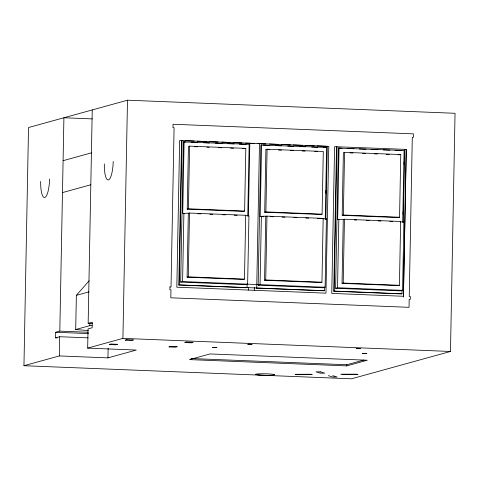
<?xml version="1.0" encoding="UTF-8"?>
<svg xmlns="http://www.w3.org/2000/svg" width="479" height="479" viewBox="0 0 479 479"><rect width="100%" height="100%" fill="white"/><g stroke="black" fill="none" stroke-linecap="round" stroke-linejoin="round"><path stroke-width="0.72" d="M23.95 365.711L28.524 127.534L127.492 100.201L455.05 113.289L450.476 351.466L351.508 378.799L23.95 365.711L59.336 355.939L107.949 357.879L136.287 350.053L87.675 348.113L88.046 328.899L92.16 327.762L92.261 322.169L88.154 323.307L92.249 109.936M57.091 337.917L55.594 337.857L55.702 332.264L59.815 331.133L88.232 332.264M59.336 355.939L59.707 336.725L88.124 337.857M59.815 331.133L63.911 117.762L92.327 118.9M88.292 330.552L75.7 329.54L76.359 295.351L89.16 280.766M75.7 329.54L89.795 325.642L89.836 323.415M107.949 357.879L108.128 348.275M87.675 348.113L122.917 338.378L127.492 100.201M247.122 283.873L247.05 287.592L246.607 287.717L178.805 285.005L181.577 140.563L327.295 146.245L325.894 219.214M178.805 285.005L179.248 284.885L182.02 140.443M245.266 215.64L248.948 215.789L247.631 284.161L245.727 284.688L180.679 282.089L183.373 141.922L249.152 144.317L247.769 216.113M184.11 141.718L182.727 213.514L189.498 213.041L245.703 215.287L244.476 279.101L243.302 279.431L187.097 277.185L188.325 213.365M180.679 282.089L182.589 281.562L183.906 213.191M187.235 209.131L188.439 146.454L189.612 146.131L245.817 148.376L244.613 211.053L243.44 211.377L187.235 209.131L188.409 208.808L244.613 211.053M188.409 208.808L189.612 146.131M187.097 277.185L188.271 276.856L189.498 213.041M248.421 216.119L249.822 143.149L249.385 143.275M248.499 290.07L248.541 287.837M254.301 290.304L254.355 287.322M258.151 285.185L260.845 145.017L326.618 147.412L325.241 219.208L326.415 218.879L325.103 287.256L323.193 287.783L258.151 285.185L260.061 284.658L261.372 216.286L266.971 216.137L323.175 218.382L321.948 282.197L320.774 282.52L264.57 280.275L265.791 216.46M263.935 216.759L260.199 216.61L261.576 144.814M264.707 212.227L265.911 149.55L267.084 149.226L323.289 151.472L322.086 214.149L320.912 214.472L264.707 212.227L265.881 211.904L322.086 214.149M265.881 211.904L267.084 149.226M264.57 280.275L265.743 279.952L266.971 216.137M325.481 217.843L325.522 215.61M325.954 193.276L326.013 190.295M326.439 167.961L326.48 165.728M259.049 143.658L259.492 143.538L256.714 287.981L256.277 288.101L324.079 290.813L324.522 290.687L324.594 286.969M402.067 290.058L401.995 293.783L401.552 293.908L333.749 291.196L336.521 146.754L404.767 149.34L403.366 222.304M333.749 291.196L334.186 291.076L336.959 146.634M400.204 221.831L403.887 221.975L402.576 290.352L400.666 290.879L335.623 288.28L338.318 148.113L404.09 150.508L402.713 222.304M339.048 147.909L337.671 219.705L338.845 219.376L344.742 219.616M335.623 288.28L337.533 287.753L338.845 219.376M342.18 215.322L343.383 152.645L344.557 152.316L400.761 154.561L399.558 217.244L398.384 217.568L342.18 215.322L343.353 214.999L399.558 217.244M342.042 283.37L343.263 219.556L344.437 219.232L400.642 221.478L399.42 285.292L398.241 285.616L342.042 283.37L343.215 283.047L399.42 285.292M343.353 214.999L344.557 152.316M343.215 283.047L344.437 219.232M346.79 365.89L367.315 360.226L210.012 353.939L189.486 359.609L346.79 365.89L346.814 364.753L363.8 360.058M403.079 214.239L403.126 212.005M403.552 189.666L403.611 186.69M404.036 164.351L404.084 162.118M403.426 297.118L406.258 149.538L404.324 149.46L404.767 149.34M403.444 296.262L406.258 149.538M63.084 160.687L91.423 152.861M62.474 192.594L90.812 184.768M245.817 148.376L242.422 148.61M327.295 146.245L326.852 146.364L328.786 146.442L325.971 293.166L176.829 287.208L179.643 140.485L181.577 140.563M326.618 147.412L323.642 147.526M400.761 154.561L398.109 154.831M260.199 216.61L261.372 216.286M321.996 218.705L323.175 218.382M76.359 295.351L89.04 291.849M55.594 337.857L59.707 336.725M311.158 374.267L295.064 374.303L296.256 374.668L312.35 374.638M340.773 374.201L356.867 374.171L358.058 374.536L341.964 374.572M89.795 325.642L91.998 325.66M185.307 140.712L194.246 141.071M197.228 141.191L206.168 141.544M209.892 141.694L218.089 142.023M221.813 142.173L230.01 142.497M233.734 142.646L241.931 142.976M245.655 143.125L254.217 143.466M257.762 143.604L265.755 143.928M269.479 144.077L278.425 144.43M281.401 144.55L290.346 144.909M293.328 145.029L302.267 145.382M305.249 145.502L314.188 145.861M317.17 145.981L326.109 146.334M336.521 146.754L334.587 146.676L331.767 293.399L403.396 296.273M183.373 141.922L185.618 142.012M191.594 142.251L197.576 142.491M203.557 142.73L209.539 142.97M215.52 143.203L222.25 143.472M227.483 143.682L234.213 143.951M239.446 144.161L246.17 144.43M263.085 145.107L269.815 145.377M275.796 145.616L281.778 145.856M287.759 146.089L293.741 146.329M299.722 146.568L305.704 146.808M311.679 147.047L317.661 147.287M338.318 148.113L342.054 148.262M347.287 148.472L354.017 148.735M359.25 148.945L365.974 149.214M371.207 149.424L377.937 149.693M383.17 149.903L389.9 150.172M395.133 150.382L401.863 150.651M194.354 146.688L197.312 146.808M206.928 147.191L209.143 147.281M218.759 147.664L221.717 147.783M230.591 148.137L233.548 148.256M265.911 149.55L269.605 149.693M278.485 150.053L281.442 150.167M290.316 150.526L293.274 150.64M302.147 150.999L305.105 151.113M314.721 151.496L317.679 151.615M350.035 152.909L352.993 153.029M362.609 153.412L365.567 153.531M374.44 153.885L377.398 154.004M386.272 154.358L389.229 154.477M197.935 213.748L200.893 213.868M209.766 214.221L212.73 214.341M222.34 214.724L225.298 214.843M234.171 215.197L237.129 215.316M270.228 216.64L273.192 216.753M282.065 217.113L285.023 217.227M293.896 217.586L296.854 217.7M305.728 218.053L308.686 218.173M317.559 218.526L321.259 218.675M322.732 218.735L326.415 218.879M354.358 219.999L356.574 220.089M366.19 220.472L369.147 220.591M378.021 220.945L380.979 221.064M389.852 221.418L392.816 221.532M188.271 276.856L244.476 279.101M265.743 279.952L321.948 282.197M182.589 281.562L325.103 287.256M337.533 287.753L402.576 290.352M179.248 284.885L324.522 290.687M334.186 291.076L401.995 293.783M88.154 323.307L92.639 323.487M55.702 332.264L88.483 333.576M122.917 338.378L450.476 351.466M191.001 358.526L346.814 364.753M332.767 375.656L337.114 376.997L332.701 377.009L328.354 375.662M113.206 161.459A17.286 4.401 -87.7 0 1 108.434 179.9A17.286 4.401 -87.7 0 1 104.326 163.884M49.553 179.044A17.286 4.401 -87.7 0 1 44.781 197.48A17.286 4.401 -87.7 0 1 40.673 181.463M169.925 286.933L169.871 289.783L170.973 289.825L170.823 297.806L409.036 307.32L409.186 299.345L410.293 299.387L410.347 296.537L409.24 296.495L412.299 137.233L413.407 137.281L413.467 133.863L173.045 124.259L172.979 127.677L174.087 127.719L171.027 286.975L169.925 286.933M110.984 344.054L109.224 344.545L115.852 344.808L117.612 344.317L110.984 344.054M126.845 339.677L125.085 340.162L131.713 340.425L133.473 339.94L126.845 339.677M170.644 346.437L168.883 346.928L175.512 347.191L177.272 346.7L170.644 346.437M186.505 342.06L184.738 342.545L191.366 342.808L193.133 342.323L186.505 342.06M213.137 347.329L212.55 347.491L216.963 347.485L213.137 347.329M248.308 344.185L247.721 344.347L252.134 344.335L248.308 344.185M356.61 348.508L356.023 348.67L360.436 348.664L356.61 348.508M362.986 353.316L362.399 353.478L366.812 353.466L362.986 353.316M320.421 371.83L316.008 371.842L320.355 373.183L324.768 373.177L320.421 371.83M258.965 375.009A9.646 0.754 1.1 0 0 274.623 374.847A9.646 0.754 1.1 0 0 261.75 373.77A9.646 0.754 1.1 0 0 258.965 375.009"/></g></svg>
